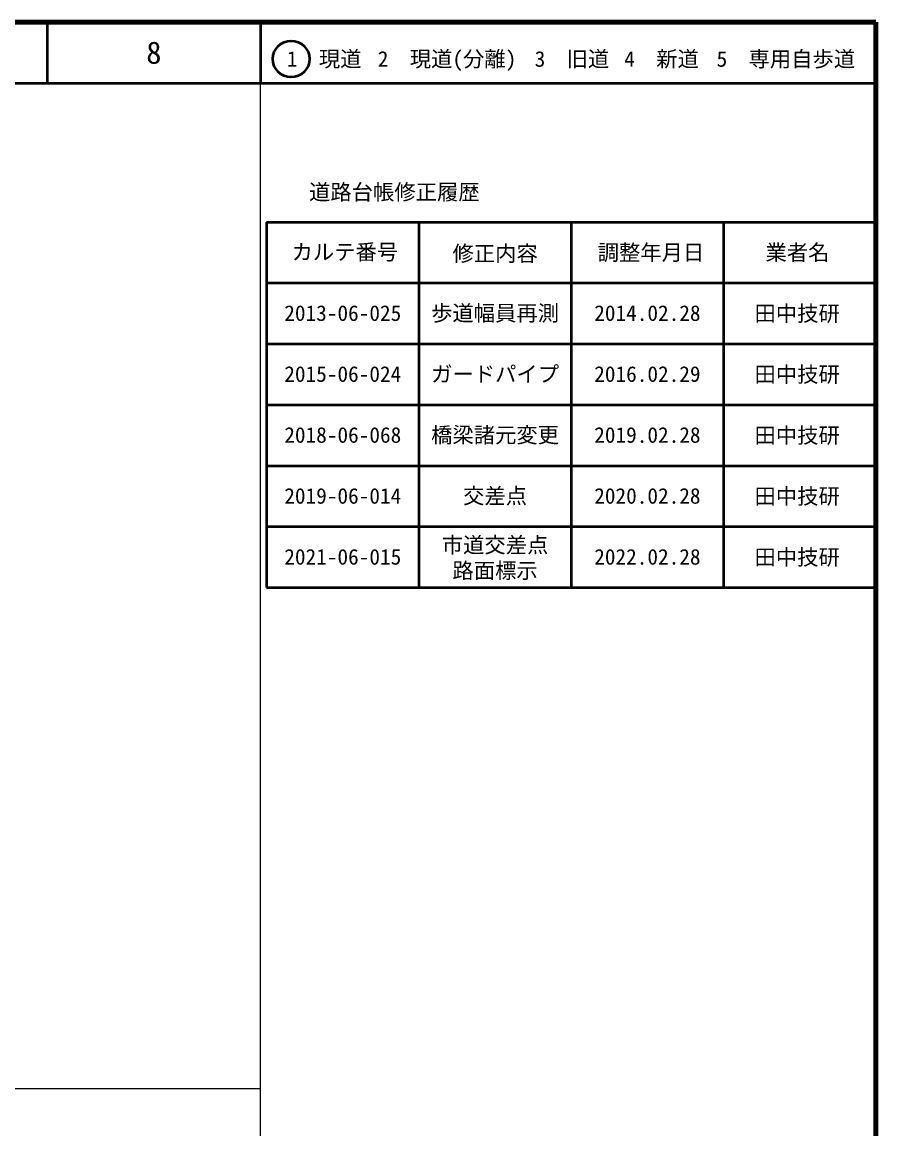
# Model space of a CAD drawing. Units: millimetres on the paper, enlarged 1000 times. Extents: x 40000 to 680000, y 20000 to 380000.
# Drawn here: x 539873 to 680000, y 198357 to 380000 of the extents above; entities that cross this region are included whole.
import ezdxf
from ezdxf.enums import TextEntityAlignment as Align

# ---------------------------------------------------------------- set-up
doc = ezdxf.new("R2010")
doc.units = ezdxf.units.MM
doc.header["$LTSCALE"] = 1000
for name, color, linetype, lineweight in [('M-TTL', 2, 'Continuous', 140), ('M-TTL-BAND', 7, 'Continuous', 25), ('M-TTL-FRAM', 2, 'Continuous', 50), ('M-TTL-LINE', 7, 'Continuous', 50)]:
    doc.layers.add(name, color=color, linetype=linetype, lineweight=lineweight)
doc.layers.add('M-TTL-TXT', color=7, linetype='Continuous')
doc.styles.add('ＭＳ ゴシック', font='')
doc.styles.get('ＭＳ ゴシック').set_extended_font_data('MS Gothic')

msp = doc.modelspace()

# ---------------------------------------------------------------- linework, layer by layer
at = {"layer": 'M-TTL'}
for p, q in [((680000, 380000), (40000, 380000)), ((680000, 20000), (680000, 380000))]:
    msp.add_line(p, q, dxfattribs=at)
at = {"layer": 'M-TTL-BAND'}
for p, q in [((579000, 20000), (579000, 370000)), ((40000, 205000), (579000, 205000))]:
    msp.add_line(p, q, dxfattribs=at)
at = {"layer": 'M-TTL-FRAM'}
for p, q in [((580000, 347197), (580000, 287197)), ((580000, 347197), (680000, 347197)), ((580000, 287197), (680000, 287197))]:
    msp.add_line(p, q, dxfattribs=at)
at = {"layer": 'M-TTL-LINE'}
for p, q in [((543997, 380000), (543997, 370000)), ((579000, 380000), (579000, 370000)), ((40000, 370000), (680000, 370000)), ((605000, 347197), (605000, 287197)), ((630000, 347197), (630000, 287197)), ((655000, 347197), (655000, 287197)), ((580000, 337197), (680000, 337197)), ((580000, 327197), (680000, 327197)), ((580000, 317197), (680000, 317197)), ((580000, 307197), (680000, 307197)), ((580000, 297197), (680000, 297197))]:
    msp.add_line(p, q, dxfattribs=at)
msp.add_circle((584031, 373958), 3000, dxfattribs=at)

# ---------------------------------------------------------------- texts
at = {"layer": 'M-TTL-TXT', "style": 'ＭＳ ゴシック'}
for s, height, p in [('8', 3666, (561497, 375000)), ('1\u3000現道', 2566, (589448, 373958)), ('2\u3000現道(分離)', 2566, (609619, 373958)), ('3\u3000旧道', 2566, (630121, 373958)), ('4\u3000新道', 2566, (644824, 373958)), ('5\u3000専用自歩道', 2566, (665228, 373958)), ('道路台帳修正履歴', 2566, (600968, 352113)), ('カルテ番号', 2566, (592839, 342277)), ('修正内容', 2566, (617509, 342023)), ('調整年月日', 2566, (643089, 342197)), ('業者名', 2566, (667134, 342197)), ('2013-06-025', 2566, (592500, 332245)), ('歩道幅員再測', 2566, (617500, 332245)), ('2014.02.28', 2566, (642500, 332245)), ('田中技研', 2566, (667077, 332189)), ('2015-06-024', 2566, (592500, 322245)), ('ガードパイプ', 2566, (617500, 322245)), ('2016.02.29', 2566, (642500, 322245)), ('田中技研', 2566, (667077, 322189)), ('2018-06-068', 2566, (592500, 312245)), ('橋梁諸元変更', 2566, (617500, 312245)), ('2019.02.28', 2566, (642500, 312245)), ('田中技研', 2566, (667077, 312189)), ('2019-06-014', 2566, (592500, 302245)), ('交差点', 2566, (617500, 302245)), ('2020.02.28', 2566, (642500, 302245)), ('田中技研', 2566, (667077, 302189)), ('市道交差点', 2566, (617500, 294195)), ('2021-06-015', 2566, (592500, 292245)), ('2022.02.28', 2566, (642500, 292245)), ('田中技研', 2566, (667077, 292189)), ('路面標示', 2566, (617500, 289991))]:
    msp.add_text(s, height=height, dxfattribs=at).set_placement(p, align=Align.MIDDLE_CENTER)

doc.saveas('drawing.dxf')
